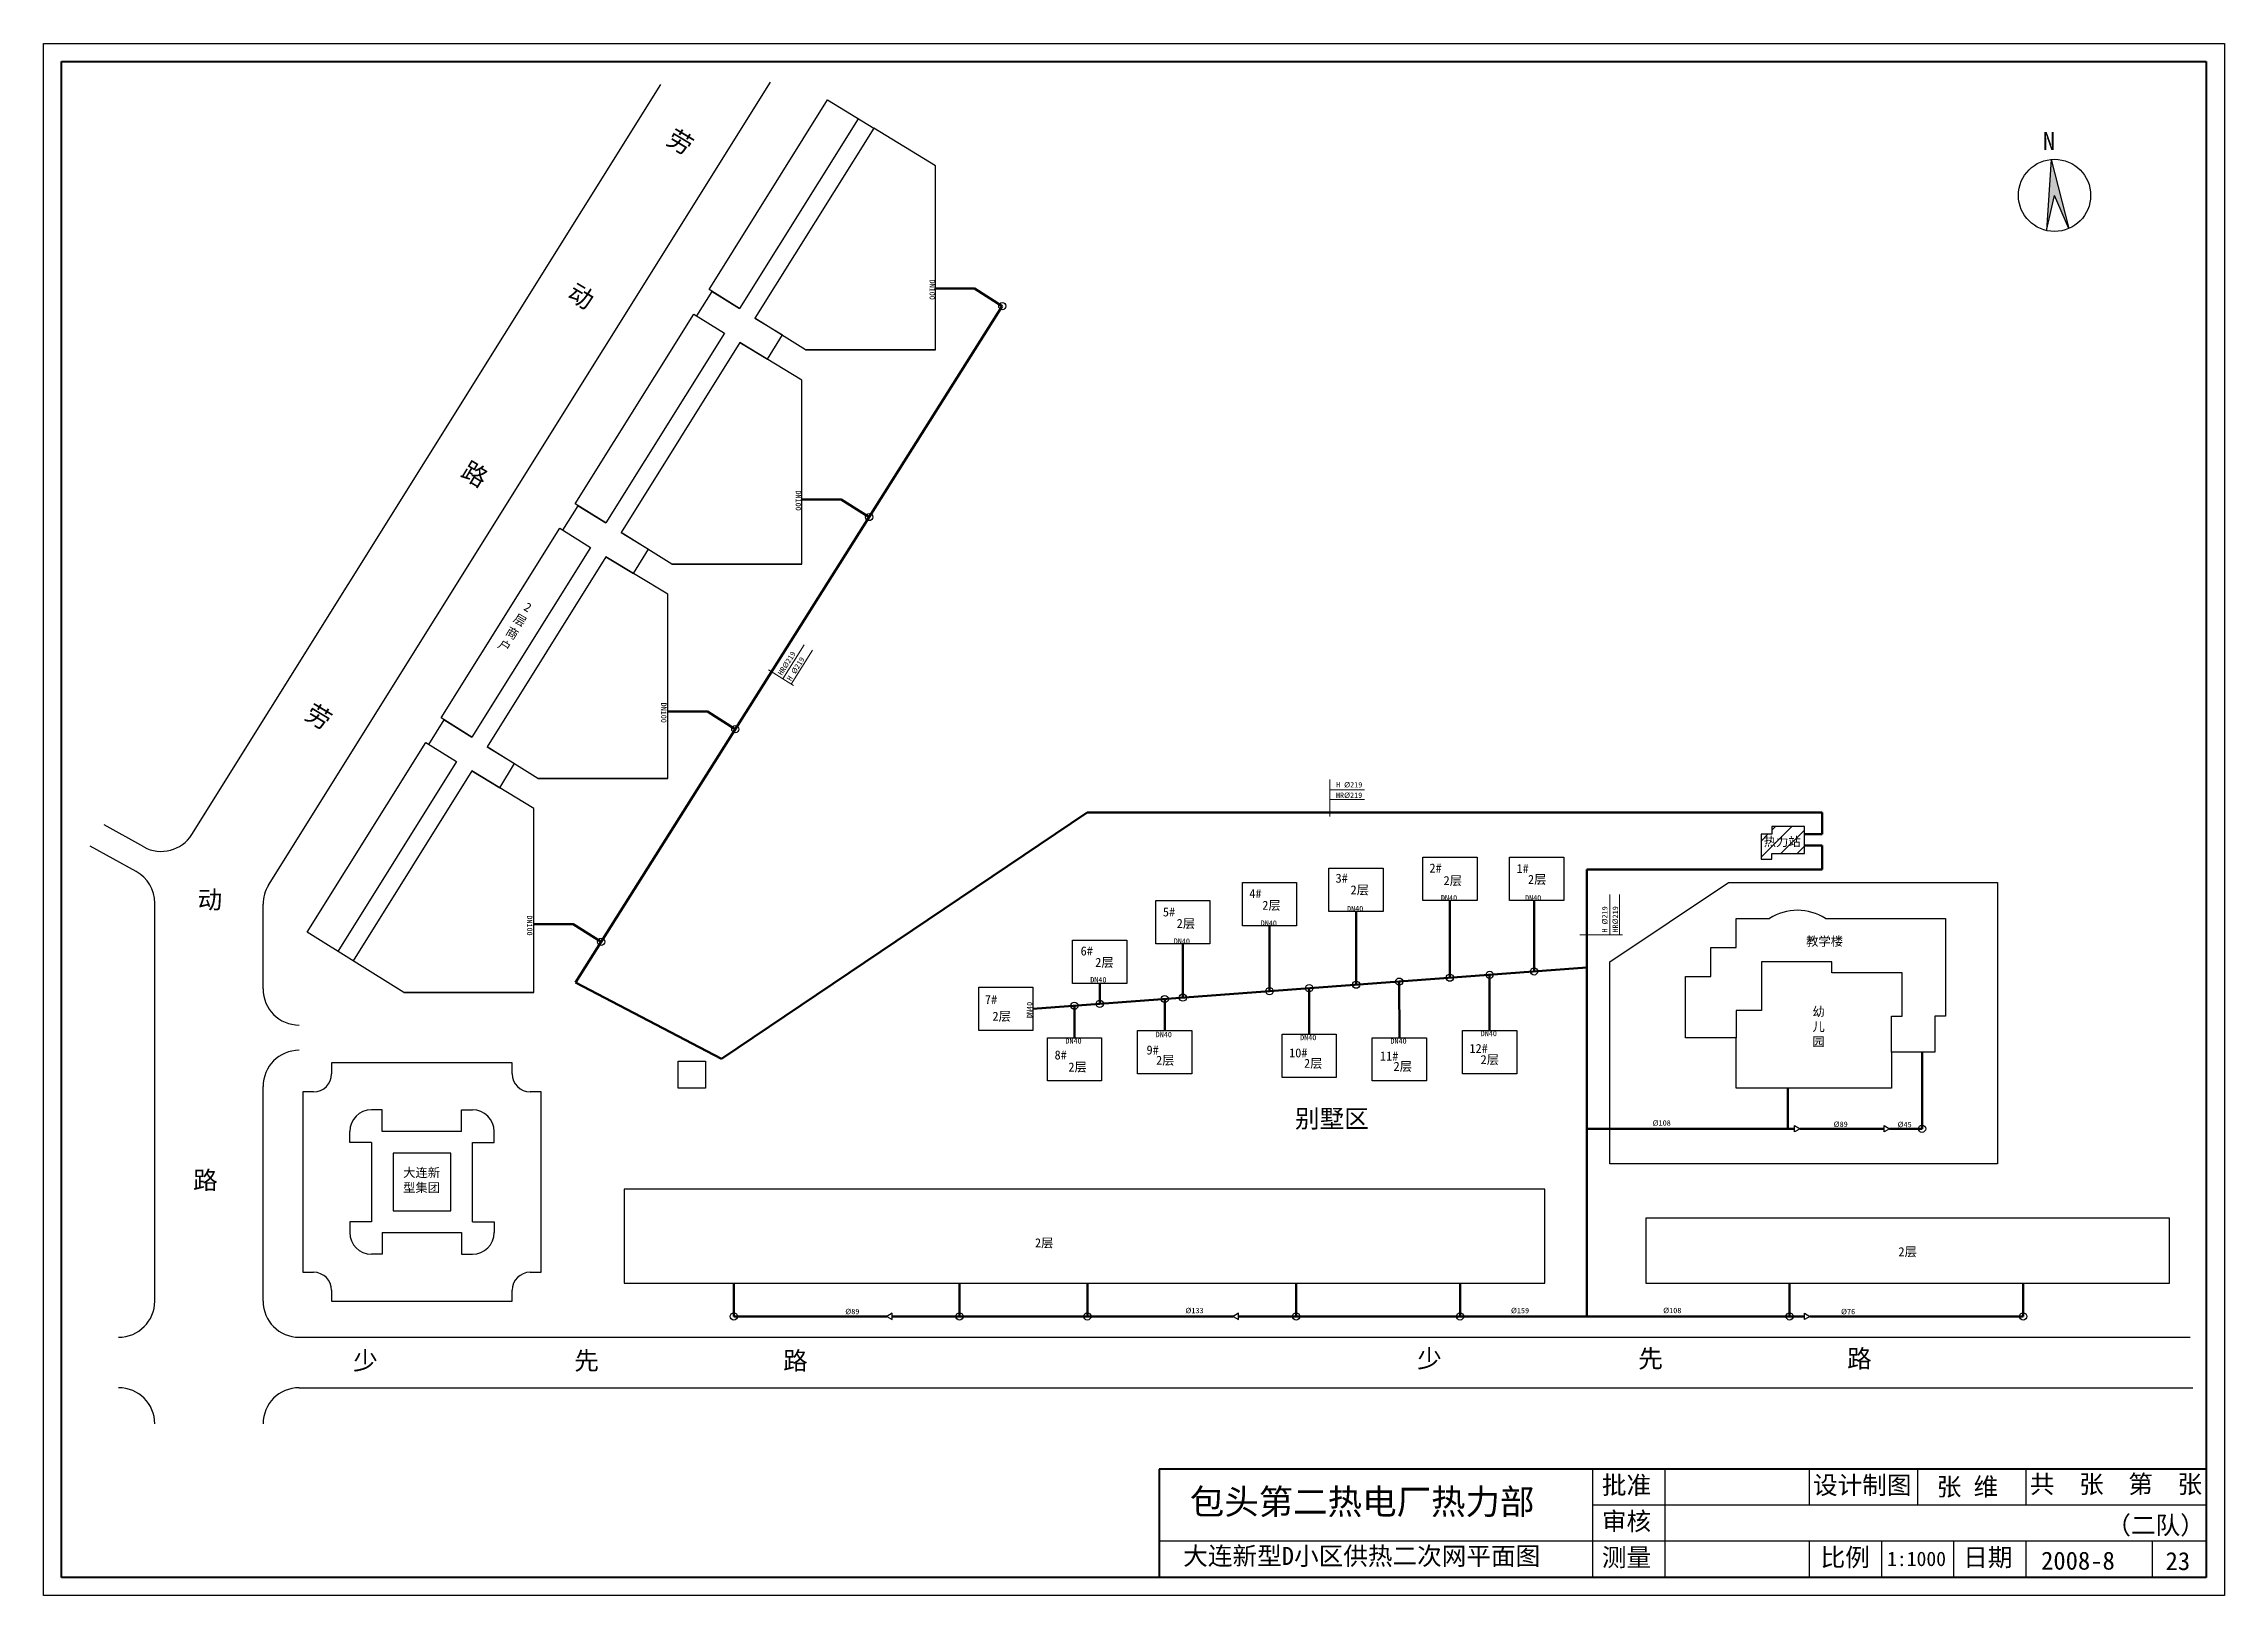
# Model space of a CAD drawing. Header units: millimetres. Extents: x 710 to 1314, y 285 to 715.
import ezdxf

# ---------------------------------------------------------------- set-up
doc = ezdxf.new("R2010")
doc.units = ezdxf.units.MM
doc.layers.add('标注', color=7, linetype='Continuous', lineweight=18)
doc.layers.add('管道', color=7, linetype='Continuous', lineweight=50)
doc.layers.add('边线', color=1, linetype='Continuous')

msp = doc.modelspace()

# ---------------------------------------------------------------- hatches: boundary and pattern name
msp.add_hatch(color=256).paths.add_polyline_path([(1266.22, 683.25), (1264.88, 663.55), (1267.14, 673.29), (1271.14, 664.12)])
h = msp.add_hatch()
h.set_pattern_fill('ANSI31', color=5, style=0)
h.paths.add_polyline_path([(1188.87, 498.39), (1188.87, 496.29), (1185.87, 496.29), (1185.87, 489.39), (1188.87, 489.39), (1188.87, 490.89), (1197.87, 490.89), (1197.87, 498.39)])
h.paths.add_polyline_path([(1185.99, 496.09), (1197.75, 496.09), (1197.75, 491.53), (1185.99, 491.53)], flags=24)

# ---------------------------------------------------------------- linework, layer by layer
at = {"lineweight": 40}
for p, q in [((715.18, 290.35), (715.18, 710.35)), ((715.18, 710.35), (1309.18, 710.35)), ((1309.18, 710.35), (1309.18, 290.35)), ((1309.18, 320.35), (1019.18, 320.35)), ((1019.18, 320.35), (1019.18, 290.35)), ((1309.18, 290.35), (715.18, 290.35))]:
    msp.add_line(p, q, dxfattribs=at)
for p, q in [((751.26, 496.21), (881.13, 704.04)), ((772.48, 482.16), (911.52, 704.67)), ((894.48, 647.2), (927.33, 699.78)), ((927.33, 699.78), (940.09, 691.89)), ((935.81, 694.48), (902.96, 641.9)), ((940.09, 691.89), (907.2, 639.25)), ((957.24, 681.48), (940.09, 691.89)), ((1266.22, 683.25), (1264.88, 663.55)), ((1266.22, 683.25), (1271.14, 664.12)), ((957.24, 630.48), (957.24, 681.48)), ((1264.88, 663.55), (1267.14, 673.29)), ((1271.14, 664.12), (1267.14, 673.29)), ((891.08, 639.89), (895.32, 646.67)), ((902.96, 641.9), (894.48, 647.2)), ((895.32, 646.67), (902.96, 641.9)), ((857.38, 587.84), (890.24, 640.42)), ((890.24, 640.42), (898.72, 635.12)), ((898.72, 635.12), (865.86, 582.54)), ((921.24, 630.48), (907.2, 639.25)), ((907.2, 639.25), (914.8, 634.64)), ((910.69, 627.86), (914.8, 634.64)), ((902.99, 632.53), (870.1, 579.89)), ((902.99, 632.53), (910.69, 627.86)), ((920.15, 622.12), (902.99, 632.53)), ((921.24, 630.48), (957.24, 630.48)), ((957.24, 630.48), (921.24, 630.48)), ((920.15, 571.12), (920.15, 622.12)), ((853.99, 580.52), (858.23, 587.31)), ((865.86, 582.54), (857.38, 587.84)), ((858.23, 587.31), (865.86, 582.54)), ((820.29, 528.48), (853.14, 581.05)), ((853.14, 581.05), (861.62, 575.76)), ((870.1, 579.89), (877.71, 575.28)), ((884.15, 571.12), (870.1, 579.89)), ((861.62, 575.76), (828.77, 523.18)), ((873.59, 568.49), (877.71, 575.28)), ((865.9, 573.16), (833.01, 520.53)), ((865.9, 573.16), (873.59, 568.49)), ((883.05, 562.75), (865.9, 573.16)), ((920.15, 571.12), (884.15, 571.12)), ((884.15, 571.12), (920.15, 571.12)), ((883.05, 511.75), (883.05, 562.75)), ((816.9, 521.16), (821.14, 527.95)), ((828.77, 523.18), (820.29, 528.48)), ((821.14, 527.95), (828.77, 523.18)), ((783.19, 469.11), (816.05, 521.69)), ((816.05, 521.69), (824.53, 516.39)), ((833.01, 520.53), (840.61, 515.91)), ((847.05, 511.75), (833.01, 520.53)), ((824.53, 516.39), (791.67, 463.81)), ((828.8, 513.8), (795.91, 461.16)), ((845.96, 503.39), (828.8, 513.8)), ((828.8, 513.8), (836.5, 509.13)), ((836.5, 509.13), (840.61, 515.91)), ((883.05, 511.75), (847.05, 511.75)), ((847.05, 511.75), (883.05, 511.75)), ((845.96, 452.39), (845.96, 503.39)), ((737.93, 492.77), (726.93, 498.86)), ((1188.87, 496.29), (1185.87, 496.29)), ((1185.87, 496.29), (1185.87, 489.39)), ((1197.87, 498.39), (1188.87, 498.39)), ((1188.87, 498.39), (1188.87, 496.29)), ((1197.87, 490.89), (1197.87, 498.39)), ((735.81, 485.94), (723.08, 493)), ((1092.19, 477.89), (1092.19, 489.89)), ((1092.19, 489.89), (1107.19, 489.89)), ((1107.19, 489.89), (1107.19, 477.89)), ((1116.19, 489.89), (1131.19, 489.89)), ((1116.19, 477.89), (1116.19, 489.89)), ((1131.19, 489.89), (1131.19, 477.89)), ((1185.87, 489.39), (1188.87, 489.39)), ((1188.87, 489.39), (1188.87, 490.89)), ((1188.87, 490.89), (1197.87, 490.89)), ((1066.19, 486.89), (1081.19, 486.89)), ((1066.19, 474.89), (1066.19, 486.89)), ((1081.19, 486.89), (1081.19, 474.89)), ((740.96, 366.89), (740.96, 477.2)), ((1018.19, 477.89), (1033.19, 477.89)), ((1018.19, 465.89), (1018.19, 477.89)), ((1033.19, 477.89), (1033.19, 465.89)), ((1042.19, 470.89), (1042.19, 482.89)), ((1042.19, 482.89), (1057.19, 482.89)), ((1057.19, 482.89), (1057.19, 470.89)), ((1107.19, 477.89), (1092.19, 477.89)), ((1131.19, 477.89), (1116.19, 477.89)), ((1143.96, 460.89), (1176.87, 482.89)), ((1176.87, 482.89), (1251.33, 482.89)), ((1251.33, 482.89), (1251.33, 404.89)), ((770.96, 453.39), (770.96, 476.86)), ((1081.19, 474.89), (1066.19, 474.89)), ((1178.96, 464.89), (1178.96, 472.89)), ((1178.96, 472.89), (1188.19, 472.89)), ((1203.7, 472.89), (1236.96, 472.89)), ((1236.96, 472.89), (1236.96, 445.89)), ((809.96, 452.39), (783.19, 469.11)), ((995.19, 454.89), (995.19, 466.89)), ((995.19, 466.89), (1010.19, 466.89)), ((1010.19, 466.89), (1010.19, 454.89)), ((1033.19, 465.89), (1018.19, 465.89)), ((1057.19, 470.89), (1042.19, 470.89)), ((1143.96, 404.89), (1143.96, 460.89)), ((1171.96, 456.89), (1171.96, 464.89)), ((1171.96, 464.89), (1178.96, 464.89)), ((1205.46, 460.89), (1185.96, 460.89)), ((1185.96, 460.89), (1185.96, 447.39)), ((1205.46, 457.89), (1205.46, 460.89)), ((969.19, 453.89), (984.19, 453.89)), ((969.19, 441.89), (969.19, 453.89)), ((984.19, 453.89), (984.19, 441.89)), ((1010.19, 454.89), (995.19, 454.89)), ((1164.96, 439.89), (1164.96, 456.89)), ((1164.96, 456.89), (1171.96, 456.89)), ((1224.96, 457.89), (1205.46, 457.89)), ((1224.96, 445.89), (1224.96, 457.89)), ((809.96, 452.39), (845.96, 452.39)), ((845.96, 452.39), (809.96, 452.39)), ((1185.96, 447.39), (1178.96, 447.39)), ((1178.96, 447.39), (1178.96, 439.89)), ((984.19, 441.89), (969.19, 441.89)), ((1013.19, 429.89), (1013.19, 441.89)), ((1013.19, 441.89), (1028.19, 441.89)), ((1028.19, 441.89), (1028.19, 429.89)), ((1103.19, 441.89), (1118.19, 441.89)), ((1103.19, 429.89), (1103.19, 441.89)), ((1118.19, 441.89), (1118.19, 429.89)), ((1221.96, 435.89), (1221.96, 445.89)), ((1221.96, 445.89), (1224.96, 445.89)), ((1236.96, 445.89), (1233.96, 445.89)), ((1233.96, 445.89), (1233.96, 435.89)), ((988.19, 439.89), (1003.19, 439.89)), ((988.19, 427.89), (988.19, 439.89)), ((1003.19, 439.89), (1003.19, 427.89)), ((1053.19, 440.89), (1068.19, 440.89)), ((1053.19, 428.89), (1053.19, 440.89)), ((1068.19, 440.89), (1068.19, 428.89)), ((1078.19, 427.89), (1078.19, 439.89)), ((1078.19, 439.89), (1093.19, 439.89)), ((1093.19, 439.89), (1093.19, 427.89)), ((1178.96, 439.89), (1164.96, 439.89)), ((1178.96, 425.89), (1178.96, 439.89)), ((1233.96, 435.89), (1221.96, 435.89)), ((1221.96, 435.89), (1221.96, 425.89)), ((839.96, 432.89), (789.96, 432.89)), ((789.96, 432.89), (789.96, 429.89)), ((839.96, 429.89), (839.96, 432.89)), ((885.96, 433.39), (893.46, 433.39)), ((885.96, 425.89), (885.96, 433.39)), ((893.46, 433.39), (893.46, 425.89)), ((1028.19, 429.89), (1013.19, 429.89)), ((1068.19, 428.89), (1053.19, 428.89)), ((1118.19, 429.89), (1103.19, 429.89)), ((770.96, 366.89), (770.96, 426.39)), ((781.96, 424.89), (781.96, 374.89)), ((784.96, 424.89), (781.96, 424.89)), ((847.96, 424.89), (844.96, 424.89)), ((847.96, 374.89), (847.96, 424.89)), ((893.46, 425.89), (885.96, 425.89)), ((1003.19, 427.89), (988.19, 427.89)), ((1093.19, 427.89), (1078.19, 427.89)), ((1221.96, 425.89), (1178.96, 425.89)), ((803.96, 419.89), (800.96, 419.89)), ((803.96, 413.89), (803.96, 419.89)), ((825.96, 419.89), (828.96, 419.89)), ((825.96, 413.89), (825.96, 419.89)), ((794.96, 410.89), (794.96, 413.89)), ((800.96, 410.89), (794.96, 410.89)), ((800.96, 410.89), (800.96, 388.89)), ((825.96, 413.89), (803.96, 413.89)), ((828.96, 388.89), (828.96, 410.89)), ((828.96, 410.89), (834.96, 410.89)), ((834.96, 410.89), (834.96, 413.89)), ((806.96, 407.89), (806.96, 391.89)), ((822.96, 407.89), (806.96, 407.89)), ((822.96, 391.89), (822.96, 407.89)), ((1251.33, 404.89), (1143.96, 404.89)), ((1125.96, 397.89), (870.96, 397.89)), ((870.96, 397.89), (870.96, 371.89)), ((1125.96, 371.89), (1125.96, 397.89)), ((794.96, 388.89), (794.96, 385.89)), ((800.96, 388.89), (794.96, 388.89)), ((806.96, 391.89), (822.96, 391.89)), ((828.96, 388.89), (834.96, 388.89)), ((834.96, 388.89), (834.96, 385.89)), ((1298.96, 389.89), (1153.96, 389.89)), ((1153.96, 389.89), (1153.96, 371.89)), ((1298.96, 371.89), (1298.96, 389.89)), ((803.96, 385.89), (825.96, 385.89)), ((803.96, 385.89), (803.96, 379.89)), ((825.96, 385.89), (825.96, 379.89)), ((781.96, 374.89), (784.96, 374.89)), ((803.96, 379.89), (800.96, 379.89)), ((825.96, 379.89), (828.96, 379.89)), ((844.96, 374.89), (847.96, 374.89)), ((789.96, 369.89), (789.96, 366.89)), ((839.96, 366.89), (839.96, 369.89)), ((870.96, 371.89), (1125.96, 371.89)), ((1153.96, 371.89), (1298.96, 371.89)), ((789.96, 366.89), (839.96, 366.89)), ((780.96, 356.89), (1304.75, 356.89)), ((780.96, 342.89), (1305.4, 342.89)), ((1139.18, 320.35), (1139.18, 290.35)), ((1159.18, 320.35), (1159.18, 290.35)), ((1199.18, 320.35), (1199.18, 310.35)), ((1229.22, 320.35), (1229.22, 310.35)), ((1259.18, 320.35), (1259.18, 310.35)), ((1309.18, 310.35), (1139.18, 310.35)), ((1309.18, 300.35), (1019.18, 300.35)), ((1199.18, 300.35), (1199.18, 290.35)), ((1219.18, 300.35), (1219.18, 290.35)), ((1239.18, 300.35), (1239.18, 290.35)), ((1259.18, 300.35), (1259.18, 290.35)), ((1294.18, 300.35), (1294.18, 290.35))]:
    msp.add_line(p, q)
for points in [[(1196.66, 414.65), (1195.16, 413.79), (1195.16, 415.52)], [(1221.43, 414.65), (1219.93, 413.79), (1219.93, 415.52)], [(943.72, 362.65), (945.22, 361.79), (945.22, 363.52)], [(1039.62, 362.65), (1041.12, 361.79), (1041.12, 363.52)], [(1199.41, 362.65), (1197.91, 361.79), (1197.91, 363.52)]]:
    msp.add_lwpolyline(points, close=True)
for centre, radius in [((1267.14, 673.29), 10), ((975.71, 642.62), 1), ((938.83, 584.16), 1), ((901.76, 525.4), 1), ((864.58, 466.45), 1), ((1122.99, 458.25), 1), ((1049.7, 452.78), 1), ((1060.69, 453.6), 1), ((1073.72, 454.57), 1), ((1085.65, 455.42), 1), ((1099.67, 456.51), 1), ((1110.69, 457.33), 1), ((995.68, 448.75), 1), ((1002.7, 449.27), 1), ((1020.68, 450.61), 1), ((1025.7, 450.99), 1), ((1230.45, 414.65), 1), ((901.34, 362.65), 1), ((963.86, 362.65), 1), ((999.27, 362.65), 1), ((1057.11, 362.65), 1), ((1102.48, 362.65), 1), ((1193.75, 362.65), 1), ((1258.46, 362.65), 1)]:
    msp.add_circle(centre, radius)
for centre, radius, start, end in [((742.78, 501.51), 10, 240.99641, 328), ((730.96, 477.2), 10, 0, 60.99641), ((780.96, 476.86), 10, 148, 180), ((1195.94, 460.93), 14.26, 57.03613, 122.96387), ((780.96, 453.39), 10, 180, 270), ((780.96, 426.39), 10, 90, 180), ((784.96, 429.89), 5, 270, 0), ((844.96, 429.89), 5, 180, 270), ((800.96, 413.89), 6, 90, 180), ((828.96, 413.89), 6, 0, 90), ((800.96, 385.89), 6, 180, 270), ((828.96, 385.89), 6, 270, 360), ((784.96, 369.89), 5, 0, 90), ((844.96, 369.89), 5, 90, 180), ((730.96, 366.89), 10, 270, 0), ((780.96, 366.89), 10, 180, 270), ((730.96, 332.89), 10, 0, 90), ((780.96, 332.89), 10, 90, 180)]:
    msp.add_arc(centre, radius, start, end)
at = {"layer": '标注'}
for p, q in [((914.91, 539.33), (920.83, 548.72)), ((917.2, 537.89), (923.11, 547.27)), ((917.85, 537.47), (910.94, 541.84)), ((1066.46, 501.2), (1066.46, 511.39)), ((1076.01, 508.61), (1066.46, 508.61)), ((1076.01, 505.91), (1066.46, 505.91)), ((1143.93, 468.43), (1143.93, 479.53)), ((1146.63, 468.43), (1146.63, 479.53)), ((1147.49, 468.43), (1135.69, 468.43))]:
    msp.add_line(p, q, dxfattribs=at)
at = {"layer": '管道'}
for p, q in [((967.99, 647.49), (957.24, 647.49)), ((975.71, 642.62), (967.99, 647.49)), ((857.46, 455.16), (975.71, 642.62)), ((931.11, 589.03), (920.15, 589.03)), ((938.83, 584.16), (931.11, 589.03)), ((894.04, 530.27), (883.05, 530.27)), ((901.76, 525.4), (894.04, 530.27)), ((999.21, 502.25), (897.98, 434)), ((1202.81, 502.25), (999.21, 502.25)), ((1202.81, 496.24), (1202.81, 502.25)), ((1197.87, 496.24), (1202.81, 496.24)), ((1197.87, 493.1), (1202.81, 493.1)), ((1202.81, 493.1), (1202.81, 486.54)), ((1202.81, 486.54), (1137.61, 486.54)), ((1137.61, 486.54), (1137.61, 362.65)), ((1099.69, 477.89), (1099.67, 456.51)), ((1122.99, 458.25), (1122.99, 477.89)), ((856.86, 471.32), (845.96, 471.32)), ((864.58, 466.45), (856.86, 471.32)), ((1073.69, 474.89), (1073.72, 454.57)), ((1025.69, 465.89), (1025.7, 450.99)), ((1049.69, 470.89), (1049.7, 452.78)), ((1137.61, 459.34), (984.19, 447.89)), ((897.98, 434), (857.46, 455.16)), ((1002.69, 454.89), (1002.7, 449.27)), ((1060.69, 440.89), (1060.69, 453.6)), ((1085.69, 439.89), (1085.65, 455.46)), ((1110.69, 441.89), (1110.69, 457.33)), ((995.69, 439.89), (995.68, 448.75)), ((1020.69, 441.89), (1020.68, 450.61)), ((1230.45, 414.65), (1230.45, 435.89)), ((1193.3, 414.65), (1193.3, 425.89)), ((1137.61, 414.65), (1195.16, 414.65)), ((1196.66, 414.65), (1219.93, 414.65)), ((1221.43, 414.65), (1230.45, 414.65)), ((901.34, 362.65), (901.34, 371.89)), ((963.86, 362.65), (963.86, 371.89)), ((999.27, 362.65), (999.27, 371.89)), ((1057.11, 362.65), (1057.11, 371.89)), ((1102.48, 362.65), (1102.48, 371.89)), ((1193.75, 362.65), (1193.75, 371.89)), ((1258.46, 362.65), (1258.46, 371.89)), ((943.72, 362.65), (901.34, 362.65)), ((1039.62, 362.65), (945.22, 362.65)), ((1137.61, 362.65), (1041.12, 362.65)), ((1137.61, 362.65), (1197.91, 362.65)), ((1199.41, 362.65), (1258.46, 362.65))]:
    msp.add_line(p, q, dxfattribs=at)
at = {"layer": '边线'}
for p, q in [((710.18, 715.35), (1314.18, 715.35)), ((710.18, 285.35), (710.18, 715.35)), ((1314.18, 715.35), (1314.18, 285.35)), ((1314.18, 285.35), (710.18, 285.35))]:
    msp.add_line(p, q, dxfattribs=at)

# ---------------------------------------------------------------- texts
at = {"attachment_point": 1}
for s, insert, char_height, width in [('N', (1263.9, 690.88), 5, 13.437), ('{\\fSimHei|b0|i0|c134|p2;包头第二热电厂热力部}', (1027.63, 314.81), 7, 133.3392), ('{\\fFangSong_GB2312|b0|i0|c134|p49;批准}', (1141.77, 318.41), 5, 88.5221), ('{\\fFangSong_GB2312|b0|i0|c134|p49;设计制图}', (1200.24, 318.41), 5, 88.5221), ('{\\fFangSong_GB2312|b0|i0|c134|p49;共  张  第  张}', (1260.32, 318.68), 5, 88.5221), ('{\\fFangSong_GB2312|b0|i0|c134|p49;审核}', (1141.77, 308.41), 5, 88.5221), ('{\\fSimSun|b0|i0|c134|p54;大连新型}D{\\fSimSun|b0|i0|c134|p54;小区供热二次网平面图}', (1025.82, 298.78), 5, 120.8579), ('{\\fFangSong_GB2312|b0|i0|c134|p49;测量}', (1141.77, 298.41), 5, 88.5221), ('{\\fFangSong_GB2312|b0|i0|c134|p49;比例}', (1202.36, 298.41), 5, 88.5221), ('{\\fFangSong_GB2312|b0|i0|c134|p49;日期}', (1241.85, 298.41), 5, 88.5221)]:
    msp.add_mtext(s, dxfattribs=dict(at, insert=insert, char_height=char_height, width=width))
at = {"layer": '标注'}
for s, insert, char_height, width, attachment_point, rotation in [('{\\fSimSun|b0|i0|c134|p54;劳}', (884.9, 692.02), 5, 8.7235, 1, 329.05962), ('{\\fSimSun|b0|i0|c134|p54;动}', (857.43, 649.28), 5, 8.7235, 1, 329.05962), ('DN100', (957.06, 649.96), 1.5, 5.7342, 1, 270), ('{\\fSimSun|b0|i0|c134|p54;路}', (827.97, 599.93), 5, 8.7235, 1, 329.05962), ('DN100', (920, 591.51), 1.5, 5.7342, 1, 270), ('2{\\fSimSun|b0|i0|c134|p54;层商户}', (840.99, 553.68), 2.5, 2.4955, 5, 329.05962), ('HR%%C219', (913.43, 540.96), 1.5, 13.5629, 1, 57.75699), ('H %%C219', (915.9, 539.42), 1.5, 13.5393, 1, 57.75699), ('{\\fSimSun|b0|i0|c134|p54;劳}', (784.75, 532.75), 5, 8.7235, 1, 329.05962), ('DN100', (882.71, 532.74), 1.5, 5.7342, 1, 270), ('DN100', (845.58, 473.78), 1.5, 5.7342, 1, 270), ('H %%C219', (1141.81, 469.02), 1.5, 13.5629, 1, 90), ('HR%%C219', (1144.72, 469.04), 1.5, 13.5393, 1, 90), ('DN40', (982.5, 445.33), 1.5, 5.7342, 1, 90)]:
    msp.add_mtext(s, dxfattribs=dict(at, insert=insert, char_height=char_height, width=width, attachment_point=attachment_point, rotation=rotation))
for s, insert, char_height, width, attachment_point in [('HR%%C219', (1075.4, 507.82), 1.5, 13.5393, 3), ('H %%C219', (1075.42, 510.73), 1.5, 13.5629, 3), ('{\\fSimSun|b0|i0|c134|p54;热力站}', (1186.61, 495.46), 2.5, 10.372, 1), ('3#', (1068.01, 485.33), 2.5, 3.9561, 1), ('2#', (1094.01, 488.15), 2.5, 3.9561, 1), ('2{\\fSimSun|b0|i0|c134|p54;层}', (1097.92, 484.68), 2.5, 7.2115, 1), ('1#', (1118.12, 488), 2.5, 3.9561, 1), ('2{\\fSimSun|b0|i0|c134|p54;层}', (1121.29, 485), 2.5, 7.2115, 1), ('{\\fSimSun|b0|i0|c134|p2;动}', (752.83, 480.64), 5, 12.3168, 1), ('4#', (1044.12, 481.07), 2.5, 3.9561, 1), ('2{\\fSimSun|b0|i0|c134|p54;层}', (1047.71, 477.82), 2.5, 7.2115, 1), ('2{\\fSimSun|b0|i0|c134|p54;层}', (1072.15, 482.09), 2.5, 7.2115, 1), ('DN40', (1097.19, 479.39), 1.5, 5.7342, 1), ('DN40', (1120.49, 479.39), 1.5, 5.7342, 1), ('5#', (1020.19, 475.99), 2.5, 3.9561, 1), ('2{\\fSimSun|b0|i0|c134|p54;层}', (1024.01, 472.79), 2.5, 7.2115, 1), ('DN40', (1047.28, 472.39), 1.5, 5.7342, 1), ('DN40', (1071.2, 476.39), 1.5, 5.7342, 1), ('6#', (997.4, 465.17), 2.5, 3.9561, 1), ('DN40', (1023.2, 467.39), 1.5, 5.7342, 1), ('{\\fSimSun|b0|i0|c134|p54;教学楼}', (1198.34, 467.86), 2.5, 30.3674, 1), ('2{\\fSimSun|b0|i0|c134|p54;层}', (1001.44, 462.01), 2.5, 7.2115, 1), ('DN40', (1000.07, 456.7), 1.5, 5.7342, 1), ('7#', (970.89, 451.69), 2.5, 3.9561, 1), ('2{\\fSimSun|b0|i0|c134|p54;层}', (972.98, 447.08), 2.5, 9.495, 1), ('{\\fSimSun|b0|i0|c134|p54;幼儿园}', (1200.09, 448.38), 2.5, 1.7452, 1), ('DN40', (1018.19, 441.53), 1.5, 5.7342, 1), ('DN40', (1108.21, 441.81), 1.5, 5.7342, 1), ('8#', (990.18, 436.35), 2.5, 3.9561, 1), ('DN40', (993.19, 439.75), 1.5, 5.7342, 1), ('9#', (1015.65, 437.73), 2.5, 3.9561, 1), ('2{\\fSimSun|b0|i0|c134|p54;层}', (1018.29, 434.89), 2.5, 7.2115, 1), ('10#', (1055.13, 436.93), 2.5, 3.9561, 1), ('DN40', (1058.2, 440.7), 1.5, 5.7342, 1), ('11#', (1080.3, 436.06), 2.5, 3.9561, 1), ('DN40', (1083.21, 439.72), 1.5, 5.7342, 1), ('12#', (1105.08, 438.16), 2.5, 3.9561, 1), ('2{\\fSimSun|b0|i0|c134|p54;层}', (1108.17, 435.07), 2.5, 7.2115, 1), ('2{\\fSimSun|b0|i0|c134|p54;层}', (994.01, 433.01), 2.5, 7.2115, 1), ('2{\\fSimSun|b0|i0|c134|p54;层}', (1059.27, 434.04), 2.5, 7.2115, 1), ('2{\\fSimSun|b0|i0|c134|p54;层}', (1084.07, 433.2), 2.5, 7.2115, 1), ('{\\fSimSun|b0|i0|c134|p54;别墅区}', (1056.77, 419.96), 5, 22.1526, 1), ('%%C108', (1155.82, 417), 1.5, 17.6367, 1), ('%%C89', (1205.95, 416.66), 1.5, 17.6367, 1), ('%%C45', (1223.66, 416.59), 1.5, 17.6367, 1), ('{\\fSimSun|b0|i0|c134|p54;路}', (751.6, 402.91), 5, 10.4428, 1), ('{\\fSimSun|b0|i0|c134|p54;大连新型集团}', (809.76, 403.77), 2.5, 10.7659, 1), ('2{\\fSimSun|b0|i0|c134|p54;层}', (984.76, 384.3), 2.5, 65.9227, 1), ('2{\\fSimSun|b0|i0|c134|p54;层}', (1223.91, 381.84), 2.5, 67.0225, 1), ('%%C89', (932.21, 364.76), 1.5, 17.6367, 1), ('%%C133', (1026.41, 365.04), 1.5, 17.6367, 1), ('%%C159', (1116.58, 365.04), 1.5, 17.6367, 1), ('%%C108', (1158.75, 365.06), 1.5, 17.6367, 1), ('%%C76', (1208, 364.75), 1.5, 17.6367, 1), ('{\\fSimSun|b0|i0|c134|p54;少                先               路}', (795.91, 352.89), 5, 136.2754, 1), ('{\\fSimSun|b0|i0|c134|p54;少                先               路}', (1090.61, 353.47), 5, 136.2754, 1), ('{\\fKaiTi_GB2312|b0|i0|c134|p49;张 维}', (1234.5, 317.98), 5, 30.3874, 1), ('{\\fKaiTi_GB2312|b0|i0|c134|p49;（二队）}', (1281.49, 307.31), 5, 30.3874, 1), ('{\\H0.8x;1:1000}', (1220.76, 297.48), 5, 42.6517, 1), ('2008-8', (1263.42, 297.48), 5, 42.6517, 1), ('23', (1297.89, 297.36), 5, 42.6517, 1)]:
    msp.add_mtext(s, dxfattribs=dict(at, insert=insert, char_height=char_height, width=width, attachment_point=attachment_point))

doc.saveas('drawing.dxf')
